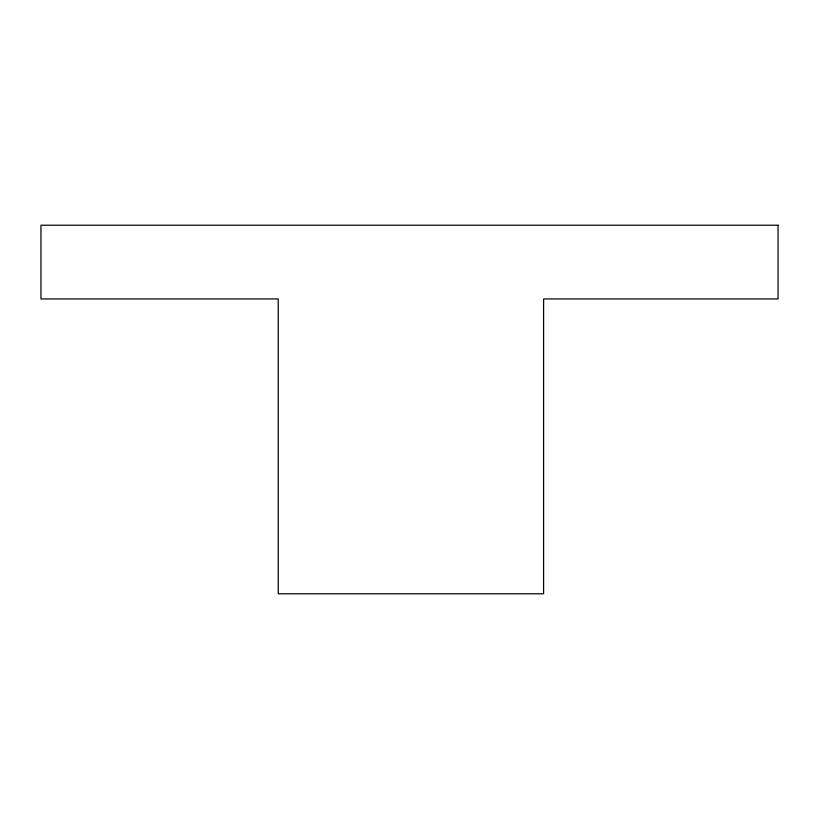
<?xml version="1.0" encoding="UTF-8"?>
<svg xmlns="http://www.w3.org/2000/svg" width="819" height="819" viewBox="0 0 819 819"><rect width="100%" height="100%" fill="white"/><g stroke="black" fill="none" stroke-linecap="round" stroke-linejoin="round"><path stroke-width="1.23" d="M778.05 225.225L40.95 225.225L40.95 298.935L278.245 298.935L278.245 593.775L543.601 593.775L543.601 298.935L778.05 298.935L778.05 225.225"/></g></svg>
